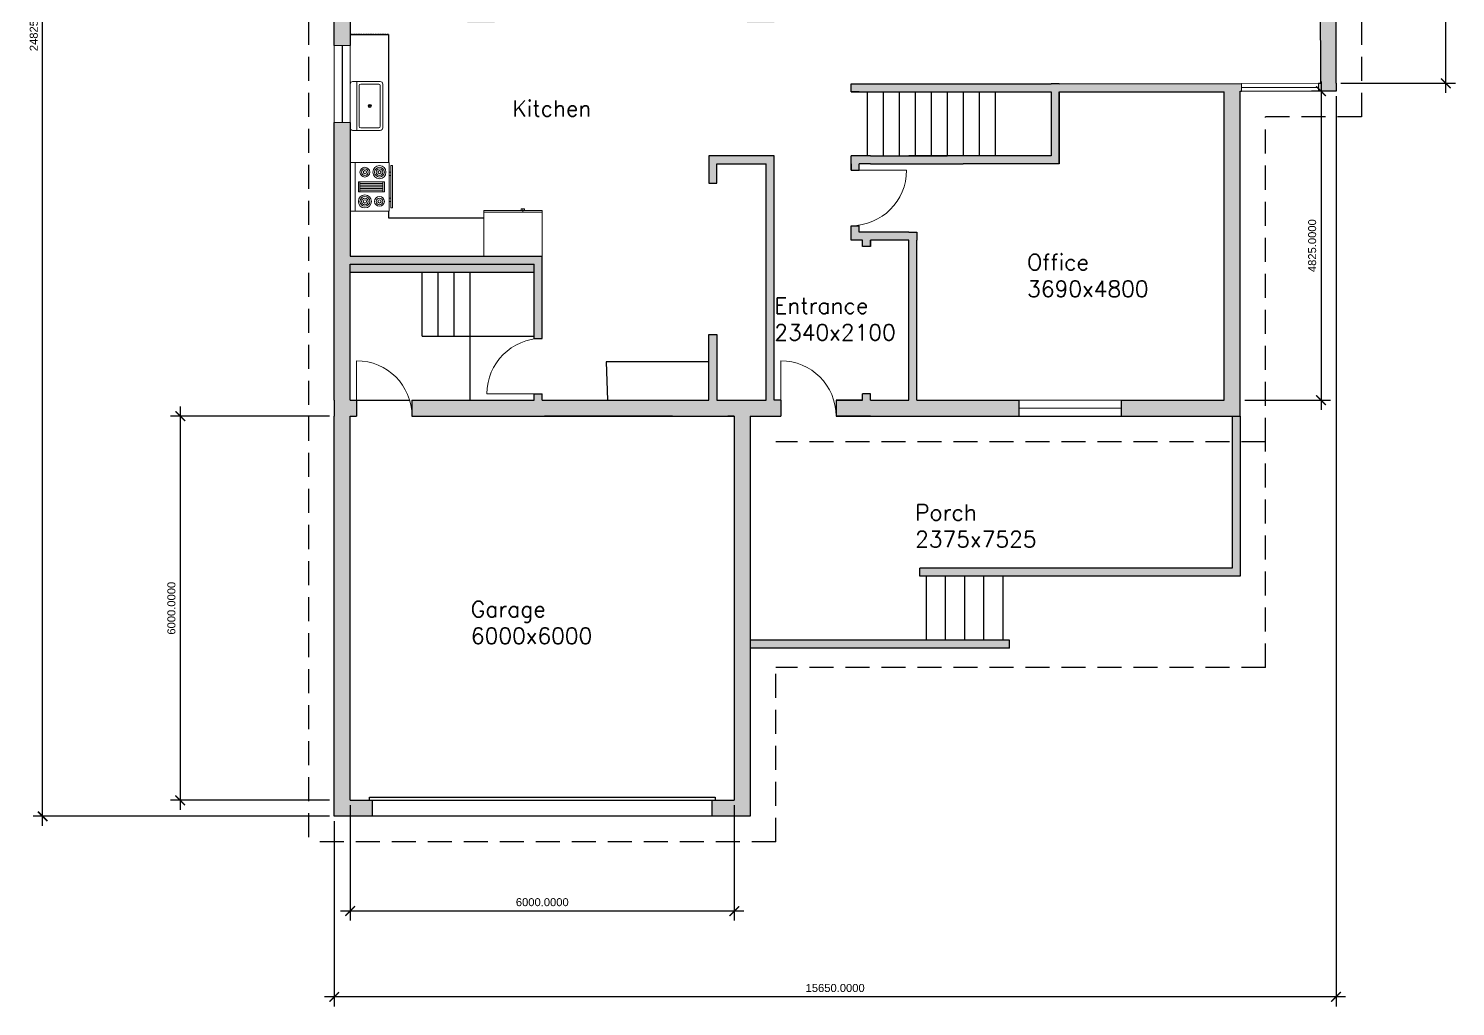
# Model space of a CAD drawing. Header units: millimetres. Extents: x -3200 to 48595, y -28940 to 26070.
# Drawn here: x 1910 to 24200, y -2970 to 12304 of the extents above; entities that cross this region are included whole.
import ezdxf

# ---------------------------------------------------------------- set-up
doc = ezdxf.new("R2010")
doc.units = ezdxf.units.MM
doc.header["$LTSCALE"] = 100
doc.linetypes.add('DASHED', pattern=[0.75, 0.5, -0.25])
doc.linetypes.add('HIDDEN', pattern=[0.375, 0.25, -0.125])
for name, color, linetype in [('Dim', 4, 'Continuous'), ('Hatch', 5, 'Continuous'), ('Lim-Roof', 50, 'Continuous'), ('Overhang', 6, 'DASHED'), ('text', 1, 'Continuous'), ('WD', 3, 'Continuous')]:
    doc.layers.add(name, color=color, linetype=linetype)
doc.layers.add('Fixtures', color=211, linetype='Continuous', lineweight=13)
doc.styles.add('Simplex_100', font='simplex.shx', dxfattribs={"height": 100})
doc.styles.get("Standard").update_dxf_attribs({"font": ''})
doc.styles.get('Standard').set_extended_font_data('Arial')
doc.dimstyles.new('Arch_125', dxfattribs={"dimscale": 50, "dimtxt": 2.5, "dimasz": 3, "dimexe": 3, "dimexo": 1.5, "dimgap": 1.5, "dimtad": 1, "dimdec": 4, "dimzin": 3, "dimdsep": 46, "dimtxsty": 'Standard', "dimblk": 'ARCHTICK', "dimcen": 4, "dimdle": 3, "dimadec": 0, "dimazin": 0, "dimtfac": 1, "dimtdec": 4, "dimtofl": 0, "dimtmove": 2, "dimatfit": 3, "dimfxl": 1, "dimtolj": 1, "dimtzin": 0, "dimarcsym": 0})
pattern_1 = [(0, (1460.22, 0), (0, 6.985), [5.08, -1.905]), (90, (1460.22, 0), (-6.985, 4e-16), [5.08, -1.905])]

# ---------------------------------------------------------------- blocks, each defined once
blk = doc.blocks.new('Sink-single - 30 in top')
blk.add_line((-15, -3.999996), (15, -3.999996))
for points in [[(-13.5, 0), (13.5, 0)], [(-15, -18.499996), (-15, -1.5)], [(-13.5, -17.499996), (-13.5, -6.499996)], [(-12.5, -5.499996), (12.5, -5.499996)], [(13.5, -6.499996), (13.5, -17.499996)], [(15, -1.5), (15, -18.499996)], [(13.5, -19.999996), (-13.5, -19.999996)], [(12.5, -18.499996), (-12.5, -18.499996)]]:
    blk.add_lwpolyline(points)
for radius in [1, 0.5]:
    blk.add_circle((0, -11.999996), radius)
for centre, radius, start, end in [((-13.5, -1.5), 1.5, 90, 180), ((-12.5, -6.499996), 1, 90, 180), ((12.5, -6.499996), 1, 0, 90), ((13.5, -1.5), 1.5, 0, 90), ((-12.5, -17.499996), 1, 180, 270), ((12.5, -17.499996), 1, 270, 0), ((-13.5, -18.499996), 1.5, 180, 270), ((13.5, -18.499996), 1.5, 270, 0)]:
    blk.add_arc(centre, radius, start, end)
blk = doc.blocks.new('Range-Oven - 30 in top')
for p, q in [((0, -3), (30, -3)), ((12, -6), (18, -6)), ((13, -20), (13, -6)), ((14, -6), (14, -20)), ((15, -20), (15, -6)), ((16, -6), (16, -20)), ((17, -20), (17, -6)), ((6, -24), (6, -25)), ((8, -25), (8, -24)), ((18, -20), (12, -20)), ((22, -25), (22, -24)), ((24, -24), (24, -25))]:
    blk.add_line(p, q)
for points in [[(0, -24), (0, 0), (30, 0), (30, -24)], [(12, -21), (12, -5), (18, -5), (18, -21)], [(2, -26), (2, -25), (28, -25), (28, -26)]]:
    blk.add_lwpolyline(points, close=True)
for centre, radius in [((6, -9), 4), ((6, -9), 3), ((6, -9), 2), ((6, -9), 1), ((24, -9), 3), ((24, -9), 2), ((24, -9), 1), ((6, -18), 3), ((6, -18), 2), ((6, -18), 1), ((24, -18), 4), ((24, -18), 3), ((24, -18), 2), ((24, -18), 1)]:
    blk.add_circle(centre, radius)
blk = doc.blocks.new('Refrigerator-2 door - 36 in top')
for p, q in [((0, -26.999999), (36, -26.999999)), ((11, -27.999999), (11, -28.999999)), ((11, -28.999999), (13, -28.999999)), ((12, -26.999999), (12, -28.999999)), ((13, -28.999999), (13, -27.999999))]:
    blk.add_line(p, q)
blk.add_lwpolyline([(0, -27.999999), (0, 0), (36, 0), (36, -27.999999)], close=True)
blk = doc.blocks.new('_ArchTick')
at = {"color": 0, "linetype": 'ByBlock', "const_width": 0.15}
blk.add_lwpolyline([(-0.5, -0.5), (0.5, 0.5)], dxfattribs=at)
blk = doc.blocks.new('*D94')
at = {"layer": 'Defpoints', "color": 0, "linetype": 'Continuous', "ltscale": 15, "transparency": 16777216}
for p in [(6685, 6250), (4280, 250), (6685, 250)]:
    blk.add_point(p, dxfattribs=at)
at = {"layer": 'Dim', "color": 0, "linetype": 'Continuous', "lineweight": -2, "ltscale": 15, "transparency": 16777216}
for p, q in [((6610, 6250), (4130, 6250)), ((4280, 6400), (4280, 100)), ((6610, 250), (4130, 250))]:
    blk.add_line(p, q, dxfattribs=at)
at = {"layer": 'Dim', "color": 0, "linetype": 'Continuous', "lineweight": -2, "ltscale": 15, "transparency": 16777216, "xscale": 150, "yscale": 150, "zscale": 150}
for p, rotation in [((4280, 6250), 90), ((4280, 250), 270)]:
    blk.add_blockref('_ArchTick', p, dxfattribs=dict(at, rotation=rotation))
at = {"layer": 'Dim', "color": 0, "linetype": 'Continuous', "ltscale": 15, "transparency": 16777216, "insert": (4142, 3250), "char_height": 125, "attachment_point": 5, "rotation": 90}
blk.add_mtext('\\A1;6000.0000', dxfattribs=at)
blk = doc.blocks.new('*D95')
at = {"layer": 'Defpoints', "color": 0, "linetype": 'Continuous', "ltscale": 15, "transparency": 16777216}
for p in [(22335, 11325), (6685, 0), (6685, -2820)]:
    blk.add_point(p, dxfattribs=at)
at = {"layer": 'Dim', "color": 0, "linetype": 'Continuous', "lineweight": -2, "ltscale": 15, "transparency": 16777216}
for p, q in [((22335, 11250), (22335, -2970)), ((6685, -75), (6685, -2970)), ((22485, -2820), (6535, -2820))]:
    blk.add_line(p, q, dxfattribs=at)
at = {"layer": 'Dim', "color": 0, "linetype": 'Continuous', "lineweight": -2, "ltscale": 15, "transparency": 16777216, "xscale": 150, "yscale": 150, "zscale": 150, "rotation": 180}
blk.add_blockref('_ArchTick', (6685, -2820), dxfattribs=at)
at = {"layer": 'Dim', "color": 0, "linetype": 'Continuous', "lineweight": -2, "ltscale": 15, "transparency": 16777216, "xscale": 150, "yscale": 150, "zscale": 150}
blk.add_blockref('_ArchTick', (22335, -2820), dxfattribs=at)
at = {"layer": 'Dim', "color": 0, "linetype": 'Continuous', "ltscale": 15, "transparency": 16777216, "insert": (14510, -2682), "char_height": 125, "attachment_point": 5}
blk.add_mtext('\\A1;15650.0000', dxfattribs=at)
blk = doc.blocks.new('*D96')
at = {"layer": 'Defpoints', "color": 0, "linetype": 'Continuous', "ltscale": 15, "transparency": 16777216}
for p in [(22335, 11325), (20835, 6500), (22100, 6500)]:
    blk.add_point(p, dxfattribs=at)
at = {"layer": 'Dim', "color": 0, "linetype": 'Continuous', "lineweight": -2, "ltscale": 15, "transparency": 16777216}
for p, q in [((22100, 11475), (22100, 6350)), ((22260, 11325), (21950, 11325)), ((20910, 6500), (22250, 6500))]:
    blk.add_line(p, q, dxfattribs=at)
at = {"layer": 'Dim', "color": 0, "linetype": 'Continuous', "lineweight": -2, "ltscale": 15, "transparency": 16777216, "xscale": 150, "yscale": 150, "zscale": 150}
for p, rotation in [((22100, 11325), 90), ((22100, 6500), 270)]:
    blk.add_blockref('_ArchTick', p, dxfattribs=dict(at, rotation=rotation))
at = {"layer": 'Dim', "color": 0, "linetype": 'Continuous', "ltscale": 15, "transparency": 16777216, "insert": (21962, 8913), "char_height": 125, "attachment_point": 5, "rotation": 90}
blk.add_mtext('\\A1;4825.0000', dxfattribs=at)
blk = doc.blocks.new('*D101')
at = {"layer": 'Defpoints', "color": 0, "linetype": 'Continuous', "ltscale": 15, "transparency": 16777216}
for p in [(22335, 17825), (24050, 17825), (22335, 11450)]:
    blk.add_point(p, dxfattribs=at)
at = {"layer": 'Dim', "color": 0, "linetype": 'Continuous', "lineweight": -2, "ltscale": 15, "transparency": 16777216}
for p, q in [((24050, 11300), (24050, 17975)), ((22410, 17825), (24200, 17825)), ((22410, 11450), (24200, 11450))]:
    blk.add_line(p, q, dxfattribs=at)
at = {"layer": 'Dim', "color": 0, "linetype": 'Continuous', "lineweight": -2, "ltscale": 15, "transparency": 16777216, "xscale": 150, "yscale": 150, "zscale": 150}
for p, rotation in [((24050, 17825), 90), ((24050, 11450), 270)]:
    blk.add_blockref('_ArchTick', p, dxfattribs=dict(at, rotation=rotation))
at = {"layer": 'Dim', "color": 0, "linetype": 'Continuous', "ltscale": 15, "transparency": 16777216, "insert": (23912, 14638), "char_height": 125, "attachment_point": 5, "rotation": 90}
blk.add_mtext('\\A1;6374.9844', dxfattribs=at)
blk = doc.blocks.new('*D102')
at = {"layer": 'Defpoints', "color": 0, "linetype": 'Continuous', "ltscale": 15, "transparency": 16777216}
for p in [(6935, 250), (12935, 250), (6935, -1480)]:
    blk.add_point(p, dxfattribs=at)
at = {"layer": 'Dim', "color": 0, "linetype": 'Continuous', "lineweight": -2, "ltscale": 15, "transparency": 16777216}
for p, q in [((6935, 175), (6935, -1630)), ((12935, 175), (12935, -1630)), ((13085, -1480), (6785, -1480))]:
    blk.add_line(p, q, dxfattribs=at)
at = {"layer": 'Dim', "color": 0, "linetype": 'Continuous', "lineweight": -2, "ltscale": 15, "transparency": 16777216, "xscale": 150, "yscale": 150, "zscale": 150, "rotation": 180}
blk.add_blockref('_ArchTick', (6935, -1480), dxfattribs=at)
at = {"layer": 'Dim', "color": 0, "linetype": 'Continuous', "lineweight": -2, "ltscale": 15, "transparency": 16777216, "xscale": 150, "yscale": 150, "zscale": 150}
blk.add_blockref('_ArchTick', (12935, -1480), dxfattribs=at)
at = {"layer": 'Dim', "color": 0, "linetype": 'Continuous', "ltscale": 15, "transparency": 16777216, "insert": (9935, -1342), "char_height": 125, "attachment_point": 5}
blk.add_mtext('\\A1;6000.0000', dxfattribs=at)
blk = doc.blocks.new('*D103')
at = {"layer": 'Defpoints', "color": 0, "linetype": 'Continuous', "ltscale": 15, "transparency": 16777216}
for p in [(2130, 24825), (9685, 24825), (6685, 0)]:
    blk.add_point(p, dxfattribs=at)
at = {"layer": 'Dim', "color": 0, "linetype": 'Continuous', "lineweight": -2, "ltscale": 15, "transparency": 16777216}
for p, q in [((2130, -150), (2130, 24975)), ((9610, 24825), (1980, 24825)), ((6610, 0), (1980, 0))]:
    blk.add_line(p, q, dxfattribs=at)
at = {"layer": 'Dim', "color": 0, "linetype": 'Continuous', "lineweight": -2, "ltscale": 15, "transparency": 16777216, "xscale": 150, "yscale": 150, "zscale": 150}
for p, rotation in [((2130, 24825), 90), ((2130, 0), 270)]:
    blk.add_blockref('_ArchTick', p, dxfattribs=dict(at, rotation=rotation))
at = {"layer": 'Dim', "color": 0, "linetype": 'Continuous', "ltscale": 15, "transparency": 16777216, "insert": (1992, 12412), "char_height": 125, "attachment_point": 5, "rotation": 90}
blk.add_mtext('\\A1;24825.0000', dxfattribs=at)

msp = doc.modelspace()

# ---------------------------------------------------------------- hatches: boundary and pattern name
at = {"layer": 'Hatch', "linetype": 'Continuous'}
h = msp.add_hatch(dxfattribs=at)
h.set_pattern_fill('ANGLE', color=256)
h.set_pattern_definition(pattern_1)
h.paths.add_polyline_path([(9935, 21775), (10235, 21775), (10235, 21900), (9935, 21900), (9935, 22637.5), (9685, 22637.5), (9685, 20512.5), (9935, 20512.5), (9935, 21175), (12260, 21175), (12260, 21775), (13435, 21775), (13435, 21675), (13560, 21675), (13560, 21775), (13560, 21900), (13560, 22775), (13795, 22775), (13795, 22900), (13435, 22900), (13435, 21900), (11960, 21900), (11960, 21775), (12135, 21775), (12135, 21300), (9935, 21300)], flags=17)
h.paths.add_polyline_path([(13560, 20810), (13435, 20810), (13435, 20610), (12535, 20610), (12535, 20310), (12660, 20310), (12660, 20485), (13435, 20485), (13435, 18650), (12660, 18650), (12660, 18950), (12535, 18950), (12535, 18650), (9935, 18650), (9935, 19312.5), (9685, 19312.5), (9685, 18775), (6285, 18775), (6285, 18650), (9685, 18650), (9685, 16073.24108), (9935, 16073.24108), (9935, 16725), (13435, 16725), (13435, 16525), (13435, 15215), (13560, 15215), (13560, 16950), (13435, 16950), (13435, 16850), (9935, 16850), (9935, 17575), (9935, 18525), (11459, 18525), (13435, 18525), (13435, 17815), (13560, 17815)])
h.paths.add_polyline_path([(19660, 24825), (19410, 24825), (9685, 24825), (9685, 23837.5), (9935, 23837.5), (9935, 24575), (14760, 24575), (14760, 22900), (14660, 22900), (14660, 22775), (14760, 22775), (14760, 20839.79334), (14760, 18915), (14885, 18915), (14885, 20932.5), (16185, 20932.5), (16310, 20932.5), (16310, 21207.5), (16310, 21607.5), (16185, 21607.5), (16185, 21057.5), (14885, 21057.5), (14885, 24575), (16185, 24575), (16185, 22900), (16310, 22900), (16410, 22900), (16410, 23025), (16310, 23025), (16310, 24575), (19410, 24575), (19410, 23051), (19410, 23025), (17275, 23025), (17275, 22900), (19410, 22900), (19410, 19533.99162), (19660, 19533.99162), (19660, 22900), (19660, 24575)])
h.paths.add_polyline_path([(20397.5, 18075), (19660, 18075), (19660, 18333.99162), (19410, 18333.99162), (19410, 17950), (14885, 17950), (14885, 18050), (14760, 18050), (14760, 13496.48216), (14885, 13496.48216), (14885, 17825), (16385, 17825), (19660, 17825), (20397.5, 17825)])
h.paths.add_polyline_path([(22335, 18075), (21597.5, 18075), (21597.5, 17825), (22085, 17825), (22085, 15837.5), (22335, 15837.5), (22335, 17950)])
h.paths.add_polyline_path([(22335, 14037.5), (22085, 14037.5), (22091.34966, 11450.01558), (22059.69521, 11449.9379), (22060.00346, 11324.32516), (22335, 11325), (22335, 11450)])
h.paths.add_polyline_path([(13560, 14350), (13435, 14350), (13435, 14221.48216), (13135, 14221.48216), (13135, 14096.48216), (13435, 14096.48216), (13435, 13621.48216), (9935, 13621.48216), (9935, 14096.48216), (10235, 14096.48216), (10235, 14221.48216), (9935, 14221.48216), (9935, 14873.24108), (9685, 14873.24108), (9685, 14375), (8765, 14375), (8765, 14125), (8765, 12396.48216), (9190, 12396.48216), (9190, 12521.48216), (8890, 12521.48216), (8890, 14125), (9828.20673, 14125), (9828.20673, 13496.48216), (13560, 13496.48216)])
h.paths.add_polyline_path([(13560, 13496.48216), (13435, 13496.48216), (13435, 12521.48216), (13135, 12521.48216), (13135, 12396.48216), (13560, 12396.48216)])
h.paths.add_polyline_path([(17385, 6500), (15785, 6500), (15785, 9000), (15785, 9125), (15660, 9125), (14885, 9125), (14885, 9225), (14760, 9225), (14760, 9000), (14935, 9000), (14935, 8900), (15060, 8900), (15060, 9000), (15660, 9000), (15660, 6500), (15060, 6500), (15060, 6600), (14935, 6600), (14935, 6500), (14525, 6500), (14525, 6250), (15660, 6250), (15785, 6250), (17385, 6250)])
h.paths.add_polyline_path([(20835, 6500), (20835, 11325), (20859.99819, 11325), (20859.69882, 11446.99313), (18010, 11440), (17885, 11440), (14760, 11440), (14760, 11315), (15010, 11315), (17885, 11315), (17885, 10315), (16022.5, 10315), (15660, 10315), (15060, 10315), (14885, 10315), (14760, 10315), (14760, 10190), (14760, 10090), (14885, 10090), (14885, 10190), (15060, 10190), (16385, 10190), (16510, 10190), (18010, 10190), (18010, 10315), (18010, 11315), (20585, 11315), (20585, 10825), (20585, 10700), (20585, 6500), (18985, 6500), (18985, 6250), (20835, 6250)])
h.paths.add_polyline_path([(20835, 5850), (20710, 5850), (20710, 3875), (15835, 3875), (15835, 3750), (20835, 3750)])
h.paths.add_polyline_path([(20835, 6250), (20710, 6250), (20710, 5850), (20835, 5850)])
h.paths.add_polyline_path([(17235, 2750), (13185, 2750), (13185, 2625), (17235, 2625)])
h = msp.add_hatch(dxfattribs=at)
h.set_pattern_fill('ANGLE', color=256)
h.set_pattern_definition(pattern_1)
h.paths.add_polyline_path([(6935, 14125), (7035, 14125), (7035, 14375), (6860, 14375), (6685, 14375), (6685, 12037.5), (6935, 12037.5)])
h.paths.add_polyline_path([(6685, 13125), (6285, 13125), (6285, 13000), (6685, 13000)])
h.paths.add_polyline_path([(6285, 13125), (3910, 13125), (3910, 13000), (6285, 13000)])
h.paths.add_polyline_path([(6935, 6250), (7035, 6250), (7035, 6500), (6935, 6500), (6935, 8625), (9810, 8625), (9810, 7465), (9935, 7465), (9935, 8750), (9020.6, 8750), (6935, 8750), (6935, 10837.5), (6685, 10837.5), (6685, 6500), (6685, 6250), (6685, 250), (6685, 0), (7285, 0), (7285, 250), (7235, 250), (6935, 250)])
h.paths.add_polyline_path([(13660, 6500), (13560, 6500), (13560, 10315), (13435, 10315), (12535, 10315), (12535, 9890), (12660, 9890), (12660, 10190), (13435, 10190), (13435, 6500), (12660, 6500), (12660, 7525), (12535, 7525), (12535, 6500), (9935, 6500), (9935, 6600), (9810, 6600), (9810, 6500), (9685, 6500), (7900, 6500), (7900, 6250), (11970, 6250), (12835, 6250), (12935, 6250), (12935, 250), (12585, 250), (12585, 0), (13185, 0), (13185, 250), (13185, 6250), (13435, 6250), (13560, 6250), (13660, 6250)])
h.paths.add_polyline_path([(4035, 18650), (6285, 18650), (6285, 18775), (3910, 18775), (3910, 14250), (5820, 14250), (5820, 14375), (4035, 14375)])
h = msp.add_hatch(dxfattribs=at)
h.set_pattern_fill('ANGLE', color=256)
h.set_pattern_definition(pattern_1)
h.paths.add_polyline_path([(9810, 8625), (6935, 8625), (6935, 8500), (9810, 8500)])
h.paths.add_polyline_path([(5820, 14250), (3910, 14250), (3910, 14125), (5820, 14125)])
at = {"layer": 'Lim-Roof', "linetype": 'Continuous'}
h = msp.add_hatch(dxfattribs=at)
h.set_pattern_fill('ANGLE', color=5)
h.set_pattern_definition(pattern_1)
h.paths.add_polyline_path([(12660, 7525), (12535, 7525), (12535, 6500), (9935, 6500), (9935, 6600), (9810, 6600), (9810, 6500), (9685, 6500), (7900, 6500), (7900, 6250), (11970, 6250), (12835, 6250), (12935, 6250), (12935, 250), (12585, 250), (12585, 0), (13185, 0), (13185, 250), (13185, 6250), (13435, 6250), (13560, 6250), (13660, 6250), (13660, 6500), (13560, 6500), (13560, 10315), (13435, 10315), (12535, 10315), (12535, 9890), (12660, 9890), (12660, 10190), (13435, 10190), (13435, 6500), (12660, 6500)])
h.paths.add_polyline_path([(17385, 6500), (15785, 6500), (15785, 9000), (15785, 9125), (15660, 9125), (14885, 9125), (14885, 9225), (14760, 9225), (14760, 9000), (14935, 9000), (14935, 8900), (15060, 8900), (15060, 9000), (15660, 9000), (15660, 6500), (15060, 6500), (15060, 6600), (14935, 6600), (14935, 6500), (14525, 6500), (14525, 6250), (15660, 6250), (15785, 6250), (17385, 6250)])
h.paths.add_polyline_path([(20835, 6500), (20835, 11325), (20859.99819, 11325), (20859.69882, 11446.99313), (18010, 11440), (17885, 11440), (14760, 11440), (14760, 11315), (15010, 11315), (17885, 11315), (17885, 10315), (16022.5, 10315), (15660, 10315), (15060, 10315), (14885, 10315), (14760, 10315), (14760, 10190), (14760, 10090), (14885, 10090), (14885, 10190), (15060, 10190), (16385, 10190), (16510, 10190), (18010, 10190), (18010, 10315), (18010, 11315), (20585, 11315), (20585, 10825), (20585, 10700), (20585, 6500), (18985, 6500), (18985, 6250), (20835, 6250)])
h.paths.add_polyline_path([(20835, 5850), (20710, 5850), (20710, 3875), (15835, 3875), (15835, 3750), (20835, 3750)])
h.paths.add_polyline_path([(17235, 2750), (13185, 2750), (13185, 2625), (17235, 2625)])
h.paths.add_polyline_path([(22335, 14037.5), (22085, 14037.5), (22091.34966, 11450.01558), (22059.69521, 11449.9379), (22060.00346, 11324.32516), (22335, 11325), (22335, 11450)])
h.paths.add_polyline_path([(22335, 17950), (22335, 18075), (21597.5, 18075), (21597.5, 17825), (22085, 17825), (22085, 15837.5), (22335, 15837.5)])
h.paths.add_polyline_path([(20397.5, 18075), (19660, 18075), (19660, 18333.99162), (19410, 18333.99162), (19410, 17950), (14885, 17950), (14885, 18050), (14760, 18050), (14760, 13496.48216), (14885, 13496.48216), (14885, 17825), (16385, 17825), (19660, 17825), (20397.5, 17825)])
h.paths.add_polyline_path([(19660, 24825), (19410, 24825), (9685, 24825), (9685, 23837.5), (9935, 23837.5), (9935, 24575), (14760, 24575), (14760, 22900), (14660, 22900), (14660, 22775), (14760, 22775), (14760, 20839.79334), (14760, 18915), (14885, 18915), (14885, 20932.5), (16185, 20932.5), (16310, 20932.5), (16310, 21207.5), (16310, 21607.5), (16185, 21607.5), (16185, 21057.5), (14885, 21057.5), (14885, 24575), (16185, 24575), (16185, 22900), (16310, 22900), (16410, 22900), (16410, 23025), (16310, 23025), (16310, 24575), (19410, 24575), (19410, 23051), (19410, 23025), (17275, 23025), (17275, 22900), (19410, 22900), (19410, 19533.99162), (19660, 19533.99162), (19660, 22900), (19660, 24575)])
h.paths.add_polyline_path([(9935, 21175), (12260, 21175), (12260, 21775), (13435, 21775), (13435, 21675), (13560, 21675), (13560, 21775), (13560, 21900), (13560, 22775), (13795, 22775), (13795, 22900), (13435, 22900), (13435, 21900), (11960, 21900), (11960, 21775), (12135, 21775), (12135, 21300), (9935, 21300), (9935, 21775), (10235, 21775), (10235, 21900), (9935, 21900), (9935, 22637.5), (9685, 22637.5), (9685, 20512.5), (9935, 20512.5)], flags=17)
h.paths.add_polyline_path([(9935, 19312.5), (9685, 19312.5), (9685, 18775), (6285, 18775), (6285, 18650), (9685, 18650), (9685, 16073.24108), (9935, 16073.24108), (9935, 16725), (13435, 16725), (13435, 16525), (13435, 15215), (13560, 15215), (13560, 16950), (13435, 16950), (13435, 16850), (9935, 16850), (9935, 17575), (9935, 17725), (9935, 18525), (11459, 18525), (13435, 18525), (13435, 17815), (13560, 17815), (13560, 20810), (13435, 20810), (13435, 20610), (12535, 20610), (12535, 20310), (12660, 20310), (12660, 20485), (13435, 20485), (13435, 18650), (12660, 18650), (12660, 18950), (12535, 18950), (12535, 18650), (9935, 18650)])
h.paths.add_polyline_path([(6285, 18775), (3910, 18775), (3910, 14250), (5820, 14250), (5820, 14375), (4035, 14375), (4035, 18650), (6285, 18650)])
h.paths.add_polyline_path([(9935, 14873.24108), (9685, 14873.24108), (9685, 14375), (8765, 14375), (8765, 14125), (8765, 12396.48216), (9190, 12396.48216), (9190, 12521.48216), (8890, 12521.48216), (8890, 14125), (9828.20673, 14125), (9828.20673, 13496.48216), (13560, 13496.48216), (13560, 14350), (13435, 14350), (13435, 14221.48216), (13135, 14221.48216), (13135, 14096.48216), (13435, 14096.48216), (13435, 13621.48216), (9935, 13621.48216), (9935, 14096.48216), (10235, 14096.48216), (10235, 14221.48216), (9935, 14221.48216)])
h.paths.add_polyline_path([(13560, 13496.48216), (13435, 13496.48216), (13435, 12521.48216), (13135, 12521.48216), (13135, 12396.48216), (13560, 12396.48216)])
h.paths.add_polyline_path([(6285, 13125), (3910, 13125), (3910, 13000), (6285, 13000)])
h.paths.add_polyline_path([(6685, 13125), (6285, 13125), (6285, 13000), (6685, 13000)])
h.paths.add_polyline_path([(6935, 14125), (7035, 14125), (7035, 14375), (6860, 14375), (6685, 14375), (6685, 12037.5), (6935, 12037.5)])
h = msp.add_hatch(dxfattribs=at)
h.set_pattern_fill('ANGLE', color=5)
h.set_pattern_definition(pattern_1)
h.paths.add_polyline_path([(6935, 6250), (7035, 6250), (7035, 6500), (6935, 6500), (6935, 8625), (9810, 8625), (9810, 7465), (9935, 7465), (9935, 8750), (6935, 8750), (6935, 10837.5), (6685, 10837.5), (6685, 6500), (6685, 6250), (6685, 250), (6685, 0), (7285, 0), (7285, 250), (7235, 250), (6935, 250)])

# ---------------------------------------------------------------- linework, layer by layer
for p, q in [((6685, 12037.5), (6685, 14375)), ((6935, 14125), (6935, 12037.5)), ((22085, 14037.5), (22091.34966, 11450.01558)), ((22335, 11450), (22335, 14037.5)), ((7535, 12211.87677), (7535, 10213.34737)), ((14760, 11440), (17885, 11440)), ((14760, 11315), (14760, 11440)), ((18010, 11440), (17885, 11440)), ((18010, 11440), (20859.69882, 11446.99313)), ((22059.69521, 11449.9379), (22091.34966, 11450.01558)), ((22335, 11450), (22335, 11325)), ((14885, 11315), (14760, 11315)), ((14760, 11315), (15010, 11315)), ((14885, 11315), (17885, 11315)), ((15010, 11315), (15010, 10315)), ((15260, 11315), (15260, 10315)), ((15510, 11315), (15510, 10315)), ((15760, 11315), (15760, 10315)), ((16010, 11315), (16010, 10315)), ((16260, 11315), (16260, 10315)), ((16510, 11315), (16510, 10315)), ((16760, 11315), (16760, 10315)), ((17010, 11315), (17010, 10315)), ((17885, 11315), (17885, 10315)), ((18010, 11315), (18010, 10315)), ((18010, 10315), (18010, 11315)), ((18010, 11315), (18010, 11315)), ((18010, 11315), (20585, 11315)), ((20585, 10825), (20585, 11315)), ((20835, 6250), (20835, 11325)), ((20835, 11325), (20859.99819, 11325)), ((22335, 11325), (22060.00346, 11324.32516)), ((6685, 6500), (6685, 10837.5)), ((6935, 10837.5), (6935, 8750)), ((20585, 10700), (20585, 10825)), ((20585, 6500), (20585, 10700)), ((13560, 6500), (13560, 10315)), ((14760, 10190), (14760, 10315)), ((14885, 10315), (14760, 10315)), ((15060, 10315), (14885, 10315)), ((15060, 10315), (16260, 10315)), ((16385, 10315), (15660, 10315)), ((17885, 10315), (16022.5, 10315)), ((18010, 10190), (18010, 10315)), ((18010, 10315), (18010, 10190)), ((13435, 6500), (13435, 10190)), ((14760, 10190), (14760, 10090)), ((14760, 10090), (14760, 10190)), ((14760, 10090), (14885, 10090)), ((15060, 10190), (14885, 10190)), ((14885, 10090), (14885, 10190)), ((15060, 10190), (16385, 10190)), ((16385, 10190), (16510, 10190)), ((18010, 10190), (16510, 10190)), ((7535, 9451.34737), (7535, 9350)), ((7535, 9350), (9020.6, 9350)), ((14760, 9225), (14885, 9225)), ((14760, 9000), (14760, 9225)), ((14885, 9125), (14885, 9225)), ((14935, 9000), (14760, 9000)), ((15660, 9125), (14885, 9125)), ((14935, 8900), (14935, 9000)), ((15660, 9000), (15060, 9000)), ((15060, 9000), (15060, 8900)), ((15060, 8900), (15060, 9000)), ((15660, 9125), (15785, 9125)), ((15660, 6500), (15660, 9000)), ((15785, 9125), (15785, 9000)), ((15785, 6500), (15785, 9000)), ((6935, 8750), (9935, 8750)), ((9935, 8750), (9935, 8750)), ((9935, 7465), (9935, 8750)), ((15060, 8900), (14935, 8900)), ((6935, 6500), (6935, 8625)), ((6935, 8625), (9810, 8625)), ((6935, 8500), (9810, 8500)), ((8060, 7500), (8060, 8500)), ((8310, 7500), (8310, 8500)), ((8560, 7500), (8560, 8500)), ((8810, 6500), (8810, 8500)), ((9810, 7465), (9810, 8625)), ((8060, 7500), (9810, 7500)), ((9810, 7465), (9935, 7465)), ((12535, 7100), (10935, 7100)), ((13435, 6500), (13435, 7100)), ((6685, 6500), (6685, 6250)), ((6935, 6500), (7035, 6500)), ((6935, 6500), (7035, 6500)), ((7035, 6500), (7035, 6250)), ((7900, 6500), (7900, 6250)), ((7900, 6500), (9685, 6500)), ((9685, 6500), (9810, 6500)), ((9810, 6500), (9810, 6600)), ((9810, 6500), (9810, 6600)), ((9810, 6600), (9935, 6600)), ((9935, 6500), (9935, 6600)), ((9935, 6500), (12535, 6500)), ((11970, 6500), (11970, 6500)), ((12835, 6500), (13185, 6500)), ((13185, 6500), (13435, 6500)), ((13660, 6500), (13560, 6500)), ((13660, 6500), (13660, 6250)), ((14935, 6500), (14525, 6500)), ((14935, 6500), (14525, 6500)), ((14525, 6500), (14525, 6250)), ((14525, 6500), (14935, 6500)), ((14935, 6500), (14935, 6600)), ((15060, 6600), (14935, 6600)), ((15060, 6500), (15060, 6600)), ((15060, 6500), (15660, 6500)), ((15785, 6500), (17385, 6500)), ((17385, 6250), (17385, 6500)), ((18985, 6250), (18985, 6500)), ((18985, 6500), (20585, 6500)), ((20835, 6250), (20835, 6500)), ((6685, 250), (6685, 6250)), ((6935, 250), (6935, 6250)), ((6935, 6250), (7035, 6250)), ((7900, 6250), (11970, 6250)), ((11970, 6250), (9970, 6250)), ((11970, 6250), (12835, 6250)), ((12935, 6250), (12835, 6250)), ((12835, 6250), (12935, 6250)), ((12935, 6250), (12935, 250)), ((13185, 6250), (13185, 250)), ((13185, 6250), (13435, 6250)), ((13435, 6250), (13560, 6250)), ((13560, 6250), (13660, 6250)), ((15060, 6250), (14525, 6250)), ((14525, 6250), (15660, 6250)), ((15660, 6250), (15785, 6250)), ((15785, 6250), (20835, 6250)), ((18985, 6250), (20835, 6250)), ((20710, 6250), (20710, 3875)), ((20835, 6250), (20835, 3750)), ((20710, 3875), (15835, 3875)), ((15835, 3750), (15835, 3875)), ((20835, 3750), (15835, 3750)), ((15935, 2750), (15935, 3750)), ((16235, 2750), (16235, 3750)), ((16535, 2750), (16535, 3750)), ((16835, 2750), (16835, 3750)), ((17135, 2750), (17135, 3750)), ((17235, 2750), (13185, 2750)), ((17235, 2625), (17235, 2750)), ((17235, 2625), (13185, 2625)), ((6685, 0), (6685, 250)), ((6935, 250), (7285, 250)), ((7235, 300), (12635, 300)), ((7235, 250), (7235, 300)), ((7235, 250), (12635, 250)), ((7285, 0), (7285, 250)), ((12585, 250), (12585, 0)), ((12585, 250), (12935, 250)), ((12635, 300), (12635, 250)), ((13185, 250), (13185, 0)), ((13185, 0), (6685, 0))]:
    msp.add_line(p, q)
at = {"linetype": 'HIDDEN'}
msp.add_line((7535, 12211.87677), (6935, 12211.87677), dxfattribs=at)
at = {"linetype": 'Continuous'}
for p, q in [((6935, 12211.87677), (7535, 12211.87677)), ((13435, 10315), (12535, 10315)), ((12535, 10315), (12535, 9890)), ((13560, 10315), (13435, 10315)), ((12660, 9890), (12660, 10190)), ((12660, 10190), (13435, 10190)), ((12535, 9890), (12660, 9890)), ((12535, 6500), (12535, 7525)), ((12535, 7525), (12660, 7525)), ((12660, 7525), (12660, 6500)), ((10935, 7100), (10952.5, 6500)), ((12660, 6500), (13435, 6500))]:
    msp.add_line(p, q, dxfattribs=at)
at = {"layer": 'Overhang', "linetype": 'HIDDEN', "ltscale": 15}
for p, q in [((6285, 19175), (6285, -400)), ((22735, 19175), (22735, 10925)), ((22735, 10925), (21235, 10925)), ((21235, 5850), (21235, 10925)), ((21235, 2325), (21235, 6250)), ((21235, 5850), (13585, 5850)), ((13585, -400), (13585, 2325)), ((21235, 2325), (13585, 2325)), ((13585, -400), (6285, -400))]:
    msp.add_line(p, q, dxfattribs=at)
at = {"layer": 'WD', "lineweight": 18}
for p, q in [((6935, 12037.5), (6685, 12037.5)), ((6685, 10837.5), (6685, 12037.5)), ((6935, 12037.5), (6935, 10837.5)), ((20859.69882, 11446.99313), (22059.69491, 11450.06059)), ((20860.00181, 11323.52761), (20859.69882, 11446.99313)), ((22059.99819, 11326.47239), (22059.69521, 11449.9379)), ((20860.00181, 11323.52761), (22059.99819, 11326.47239)), ((6935, 10837.5), (6685, 10837.5)), ((14760, 10090), (15625, 10090)), ((7035, 6250), (7035, 7115)), ((13660, 6250), (13660, 7115)), ((9935, 6600), (9070, 6600)), ((17385, 6500), (18985, 6500)), ((17385, 6250), (17385, 6500)), ((18985, 6500), (18985, 6250)), ((17385, 6375), (18985, 6375)), ((18985, 6250), (17385, 6250))]:
    msp.add_line(p, q, dxfattribs=at)
at = {"layer": 'WD'}
for p, q in [((6810, 12037.5), (6810, 10837.5)), ((20859.85032, 11385.26037), (22059.8467, 11388.20515)), ((7035, 6500), (7863.08514, 6500))]:
    msp.add_line(p, q, dxfattribs=at)
at = {"layer": 'WD', "lineweight": 18}
for centre, start, end in [((14760, 10090), 270, 0), ((9935, 6600), 90, 180), ((7035, 6250), 0, 90), ((13660, 6250), 0, 90)]:
    msp.add_arc(centre, 865, start, end, dxfattribs=at)

# ---------------------------------------------------------------- block references
at = {"layer": 'Fixtures', "xscale": 25.4, "yscale": 25.4, "zscale": 25.4}
for name, p, rotation in [('Sink-single - 30 in top', (6935, 11094.6), 90), ('Range-Oven - 30 in top', (6935, 9451.34737), 90), ('Refrigerator-2 door - 36 in top', (9935, 8750), 180)]:
    msp.add_blockref(name, p, dxfattribs=dict(at, rotation=rotation))

# ---------------------------------------------------------------- texts
at = {"layer": 'text', "linetype": 'Continuous', "char_height": 250, "attachment_point": 1, "style": 'Simplex_100'}
for s, width, insert in [('Kitchen', 3020, (9470.22009, 11180)), ('Office^J3690x4800', 2800, (17510.22009, 8780)), ('Entrance^J2340x2100', 1500, (13560, 8100)), ('Porch^J2375x7525', 3580, (15760.22009, 4870)), ('Garage^J6000x6000', 2580, (8820.22009, 3360))]:
    msp.add_mtext_dynamic_manual_height_columns(s, width=width, gutter_width=500, heights=[0], dxfattribs=dict(at, insert=insert))

# ---------------------------------------------------------------- dimensions: what is measured, and where the dimension line sits
at = {"layer": 'Dim', "linetype": 'Continuous', "ltscale": 15}
for base, p1, p2, picture, middle in [((2130.22009, 24825), (6685, 0), (9685, 24825), '*D103', (1991.86743, 12412.5)), ((24050.22009, 17825), (22335, 11450.01558), (22335, 17825), '*D101', (23911.86743, 14637.50779)), ((22100.22009, 6500), (22335, 11325), (20835, 6500), '*D96', (21961.86743, 8912.5)), ((4280.22009, 250), (6685, 6250), (6685, 250), '*D94', (4141.86743, 3250))]:
    dim = msp.add_linear_dim(base=base, p1=p1, p2=p2, angle=90, dimstyle='Arch_125', dxfattribs=at)
    dim.commit()
    dim.dimension.update_dxf_attribs({"geometry": picture, "text_midpoint": middle})
for base, p1, p2, picture, middle in [((6685, -2820), (22335, 11325), (6685, 0), '*D95', (14510, -2681.64734)), ((6935, -1480), (12935, 250), (6935, 250), '*D102', (9935, -1341.64734))]:
    dim = msp.add_linear_dim(base=base, p1=p1, p2=p2, dimstyle='Arch_125', dxfattribs=at)
    dim.commit()
    dim.dimension.update_dxf_attribs({"geometry": picture, "text_midpoint": middle})

doc.saveas('drawing.dxf')
